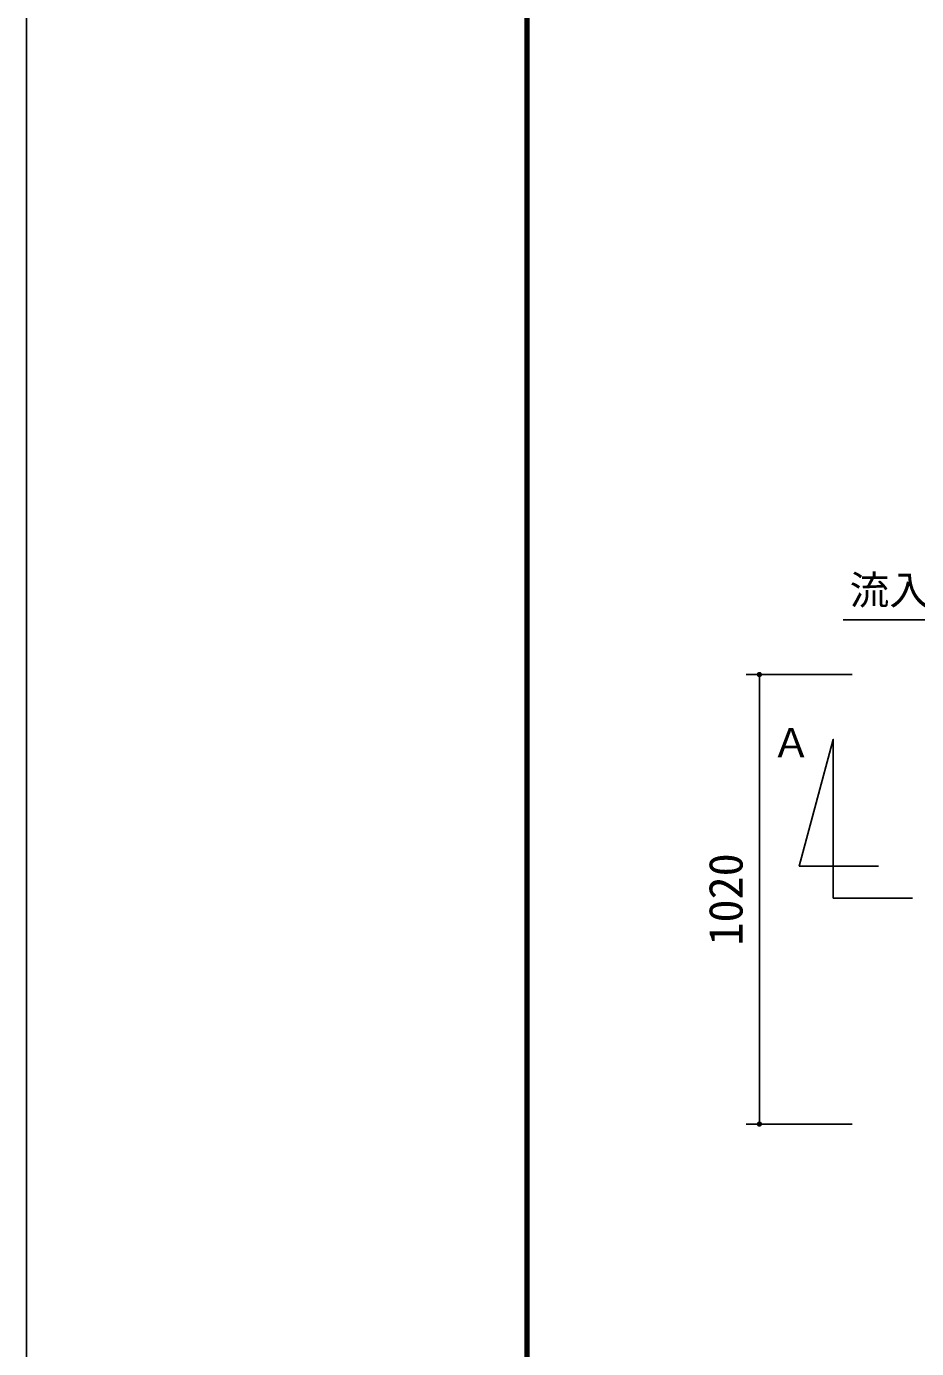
# Model space of a CAD drawing. Units: millimetres, scale not verified. Extents: x -8910 to 8910, y -6308 to 6308.
# Drawn here: x -8910 to -6891, y 273 to 3273 of the extents above; entities that cross this region are included whole.
import ezdxf
from ezdxf.enums import TextEntityAlignment as Align

# ---------------------------------------------------------------- set-up
doc = ezdxf.new("R2010")
doc.units = ezdxf.units.MM
doc.header["$LTSCALE"] = 30
for name, color, linetype, lineweight in [('0-0_空気管', 3, 'Continuous', 25), ('0-5_製作', 5, 'Continuous', 25), ('0-A_図面枠', 7, 'Continuous', 25), ('0-B_Axis_waku', 7, 'Continuous', 25)]:
    doc.layers.add(name, color=color, linetype=linetype, lineweight=lineweight)
doc.styles.add('ＭＳ ゴシック', font='')
doc.styles.get('ＭＳ ゴシック').set_extended_font_data('MS Gothic')

msp = doc.modelspace()

# ---------------------------------------------------------------- linework, layer by layer
at = {"layer": '0-0_空気管'}
msp.add_line((-6502.3, 1926.24), (-7057.48, 1926.24), dxfattribs=at)
msp.add_lwpolyline([(-6899.61, 1295.14), (-7079.61, 1295.14), (-7079.61, 1655.14), (-7156.78, 1367.14), (-6976.78, 1367.14)], dxfattribs=at)
at = {"layer": '0-5_製作', "color": 2}
for p, q in [((-7277.16, 1802.23), (-7037.01, 1802.23)), ((-7247.16, 1802.23), (-7247.16, 782.23)), ((-7277.16, 782.23), (-7037.01, 782.23))]:
    msp.add_line(p, q, dxfattribs=at)
at = {"layer": '0-5_製作'}
for points in [[(-7252.22, 1805.44), (-7253.16, 1802.23), (-7252.59, 1804.78)], [(-7252.22, 1805.44), (-7247.16, 1802.23), (-7253.16, 1802.23)], [(-7252.59, 1804.78), (-7253.16, 1802.23), (-7253.15, 1802.61)], [(-7247.16, 1802.23), (-7253.11, 1801.48), (-7253.16, 1802.23)], [(-7252.59, 1804.78), (-7253.15, 1802.61), (-7252.86, 1804.08)], [(-7252.86, 1804.08), (-7253.15, 1802.61), (-7253.05, 1803.35)], [(-7247.16, 1802.23), (-7252.97, 1800.74), (-7253.11, 1801.48)], [(-7247.16, 1802.23), (-7252.74, 1800.02), (-7252.97, 1800.74)], [(-7247.16, 1802.23), (-7252.42, 1799.34), (-7252.74, 1800.02)], [(-7247.16, 1802.23), (-7252.01, 1798.7), (-7252.42, 1799.34)], [(-7251.78, 1806.05), (-7247.16, 1802.23), (-7252.22, 1805.44)], [(-7247.16, 1802.23), (-7251.53, 1798.12), (-7252.01, 1798.7)], [(-7251.27, 1806.6), (-7247.16, 1802.23), (-7251.78, 1806.05)], [(-7247.16, 1802.23), (-7250.98, 1797.61), (-7251.53, 1798.12)], [(-7250.68, 1807.08), (-7247.16, 1802.23), (-7251.27, 1806.6)], [(-7247.16, 1802.23), (-7250.37, 1797.16), (-7250.98, 1797.61)], [(-7250.05, 1807.49), (-7247.16, 1802.23), (-7250.68, 1807.08)], [(-7247.16, 1802.23), (-7249.71, 1796.8), (-7250.37, 1797.16)], [(-7249.37, 1807.81), (-7247.16, 1802.23), (-7250.05, 1807.49)], [(-7247.16, 1802.23), (-7249.01, 1796.52), (-7249.71, 1796.8)], [(-7248.65, 1808.04), (-7247.16, 1802.23), (-7249.37, 1807.81)], [(-7247.16, 1802.23), (-7248.28, 1796.34), (-7249.01, 1796.52)], [(-7247.91, 1808.18), (-7247.16, 1802.23), (-7248.65, 1808.04)], [(-7247.16, 1796.23), (-7248.28, 1796.34), (-7247.16, 1802.23)], [(-7247.16, 1808.23), (-7247.16, 1802.23), (-7247.91, 1808.18)], [(-7246.78, 1808.22), (-7247.16, 1802.23), (-7247.16, 1808.23)], [(-7246.03, 1808.12), (-7247.16, 1802.23), (-7246.78, 1808.22)], [(-7245.3, 1807.94), (-7247.16, 1802.23), (-7246.03, 1808.12)], [(-7245.3, 1807.94), (-7241.16, 1802.23), (-7247.16, 1802.23)], [(-7241.16, 1802.23), (-7247.16, 1796.23), (-7247.16, 1802.23)], [(-7241.16, 1802.23), (-7246.41, 1796.28), (-7247.16, 1796.23)], [(-7241.16, 1802.23), (-7245.67, 1796.42), (-7246.41, 1796.28)], [(-7241.16, 1802.23), (-7244.95, 1796.65), (-7245.67, 1796.42)], [(-7244.6, 1807.66), (-7241.16, 1802.23), (-7245.3, 1807.94)], [(-7241.16, 1802.23), (-7244.27, 1796.97), (-7244.95, 1796.65)], [(-7243.94, 1807.3), (-7241.16, 1802.23), (-7244.6, 1807.66)], [(-7241.16, 1802.23), (-7243.63, 1797.38), (-7244.27, 1796.97)], [(-7243.33, 1806.85), (-7241.16, 1802.23), (-7243.94, 1807.3)], [(-7241.16, 1802.23), (-7243.05, 1797.86), (-7243.63, 1797.38)], [(-7242.78, 1806.34), (-7241.16, 1802.23), (-7243.33, 1806.85)], [(-7241.16, 1802.23), (-7242.54, 1798.41), (-7243.05, 1797.86)], [(-7242.3, 1805.76), (-7241.16, 1802.23), (-7242.78, 1806.34)], [(-7241.16, 1802.23), (-7242.09, 1799.01), (-7242.54, 1798.41)], [(-7241.9, 1805.12), (-7241.16, 1802.23), (-7242.3, 1805.76)], [(-7241.16, 1802.23), (-7241.73, 1799.68), (-7242.09, 1799.01)], [(-7241.58, 1804.44), (-7241.16, 1802.23), (-7241.9, 1805.12)], [(-7241.17, 1801.85), (-7241.73, 1799.68), (-7241.16, 1802.23)], [(-7241.17, 1801.85), (-7241.45, 1800.38), (-7241.73, 1799.68)], [(-7241.35, 1803.72), (-7241.16, 1802.23), (-7241.58, 1804.44)], [(-7241.26, 1801.11), (-7241.45, 1800.38), (-7241.17, 1801.85)], [(-7241.21, 1802.98), (-7241.16, 1802.23), (-7241.35, 1803.72)], [(-7247.16, 1796.23), (-7247.53, 1796.24), (-7248.28, 1796.34)], [(-7252.86, 784.08), (-7253.16, 782.23), (-7253.05, 783.35)], [(-7252.86, 784.08), (-7247.16, 782.23), (-7253.16, 782.23)], [(-7253.05, 783.35), (-7253.16, 782.23), (-7253.15, 782.61)], [(-7247.16, 782.23), (-7253.11, 781.48), (-7253.16, 782.23)], [(-7247.16, 782.23), (-7252.97, 780.74), (-7253.11, 781.48)], [(-7247.16, 782.23), (-7252.74, 780.02), (-7252.97, 780.74)], [(-7252.59, 784.78), (-7247.16, 782.23), (-7252.86, 784.08)], [(-7247.16, 782.23), (-7252.42, 779.34), (-7252.74, 780.02)], [(-7252.22, 785.44), (-7247.16, 782.23), (-7252.59, 784.78)], [(-7247.16, 782.23), (-7252.01, 778.7), (-7252.42, 779.34)], [(-7251.78, 786.05), (-7247.16, 782.23), (-7252.22, 785.44)], [(-7247.16, 782.23), (-7251.53, 778.12), (-7252.01, 778.7)], [(-7251.27, 786.6), (-7247.16, 782.23), (-7251.78, 786.05)], [(-7247.16, 782.23), (-7250.98, 777.61), (-7251.53, 778.12)], [(-7250.68, 787.08), (-7247.16, 782.23), (-7251.27, 786.6)], [(-7247.16, 782.23), (-7250.37, 777.16), (-7250.98, 777.61)], [(-7250.05, 787.49), (-7247.16, 782.23), (-7250.68, 787.08)], [(-7247.16, 782.23), (-7249.71, 776.8), (-7250.37, 777.16)], [(-7249.37, 787.81), (-7247.16, 782.23), (-7250.05, 787.49)], [(-7247.16, 782.23), (-7249.01, 776.52), (-7249.71, 776.8)], [(-7248.65, 788.04), (-7247.16, 782.23), (-7249.37, 787.81)], [(-7247.16, 782.23), (-7248.28, 776.34), (-7249.01, 776.52)], [(-7247.91, 788.18), (-7247.16, 782.23), (-7248.65, 788.04)], [(-7247.16, 782.23), (-7247.53, 776.24), (-7248.28, 776.34)], [(-7247.16, 788.23), (-7247.16, 782.23), (-7247.91, 788.18)], [(-7247.16, 776.23), (-7247.53, 776.24), (-7247.16, 782.23)], [(-7246.78, 788.22), (-7247.16, 782.23), (-7247.16, 788.23)], [(-7246.03, 788.12), (-7247.16, 782.23), (-7246.78, 788.22)], [(-7246.03, 788.12), (-7241.16, 782.23), (-7247.16, 782.23)], [(-7241.16, 782.23), (-7247.16, 776.23), (-7247.16, 782.23)], [(-7241.16, 782.23), (-7246.41, 776.28), (-7247.16, 776.23)], [(-7241.16, 782.23), (-7245.67, 776.42), (-7246.41, 776.28)], [(-7245.3, 787.94), (-7241.16, 782.23), (-7246.03, 788.12)], [(-7241.16, 782.23), (-7244.95, 776.65), (-7245.67, 776.42)], [(-7244.6, 787.66), (-7241.16, 782.23), (-7245.3, 787.94)], [(-7241.16, 782.23), (-7244.27, 776.97), (-7244.95, 776.65)], [(-7243.94, 787.3), (-7241.16, 782.23), (-7244.6, 787.66)], [(-7241.16, 782.23), (-7243.63, 777.38), (-7244.27, 776.97)], [(-7243.33, 786.85), (-7241.16, 782.23), (-7243.94, 787.3)], [(-7241.16, 782.23), (-7243.05, 777.86), (-7243.63, 777.38)], [(-7242.78, 786.34), (-7241.16, 782.23), (-7243.33, 786.85)], [(-7241.16, 782.23), (-7242.54, 778.4), (-7243.05, 777.86)], [(-7242.3, 785.76), (-7241.16, 782.23), (-7242.78, 786.34)], [(-7241.16, 782.23), (-7242.09, 779.01), (-7242.54, 778.4)], [(-7241.9, 785.12), (-7241.16, 782.23), (-7242.3, 785.76)], [(-7241.16, 782.23), (-7241.73, 779.67), (-7242.09, 779.01)], [(-7241.58, 784.44), (-7241.16, 782.23), (-7241.9, 785.12)], [(-7241.16, 782.23), (-7241.45, 780.38), (-7241.73, 779.67)], [(-7241.35, 783.72), (-7241.16, 782.23), (-7241.58, 784.44)], [(-7241.16, 782.23), (-7241.26, 781.11), (-7241.45, 780.38)], [(-7241.21, 782.98), (-7241.16, 782.23), (-7241.35, 783.72)], [(-7241.17, 781.85), (-7241.26, 781.11), (-7241.16, 782.23)]]:
    msp.add_solid(points, dxfattribs=at)
at = {"layer": '0-A_図面枠'}
msp.add_lwpolyline([(-8910, -6307.5), (-8910, 6307.5), (8910, 6307.5), (8910, -6307.5)], close=True, dxfattribs=at)
at = {"layer": '0-B_Axis_waku'}
for p, q in [((-7778.4, 5769.9), (-7778.4, -5814.9)), ((-7777.8, 5769.3), (-7777.8, -5814.3)), ((-7777.2, 5768.7), (-7777.2, -5813.7)), ((-7776.6, 5768.1), (-7776.6, -5813.1)), ((-7776, 5767.5), (-7776, -5812.5)), ((-7775.4, 5766.9), (-7775.4, -5811.9)), ((-7774.8, 5766.3), (-7774.8, -5811.3)), ((-7774.2, 5765.7), (-7774.2, -5810.7)), ((-7773.6, 5765.1), (-7773.6, -5810.1)), ((-7773, 5764.5), (-7773, -5809.5)), ((-7772.4, 5763.9), (-7772.4, -5808.9)), ((-7771.8, 5763.3), (-7771.8, -5808.3)), ((-7771.2, 5762.7), (-7771.2, -5807.7)), ((-7770.6, 5762.1), (-7770.6, -5807.1)), ((-7770, 5761.5), (-7770, -5806.5))]:
    msp.add_line(p, q, dxfattribs=at)

# ---------------------------------------------------------------- texts
at = {"layer": '0-0_空気管', "color": 4, "style": 'ＭＳ ゴシック'}
for s, p in [('流入バッフル', (-7042.48, 1941.24)), ('Ａ', (-7219.94, 1594.69))]:
    msp.add_text(s, height=65.98, dxfattribs=at).set_placement(p, align=Align.BOTTOM_LEFT)
at = {"layer": '0-5_製作', "color": 4, "style": 'ＭＳ ゴシック'}
msp.add_text('1020', height=76.98, rotation=90, dxfattribs=at).set_placement((-7262.16, 1187.23), align=Align.BOTTOM_LEFT)

doc.saveas('drawing.dxf')
